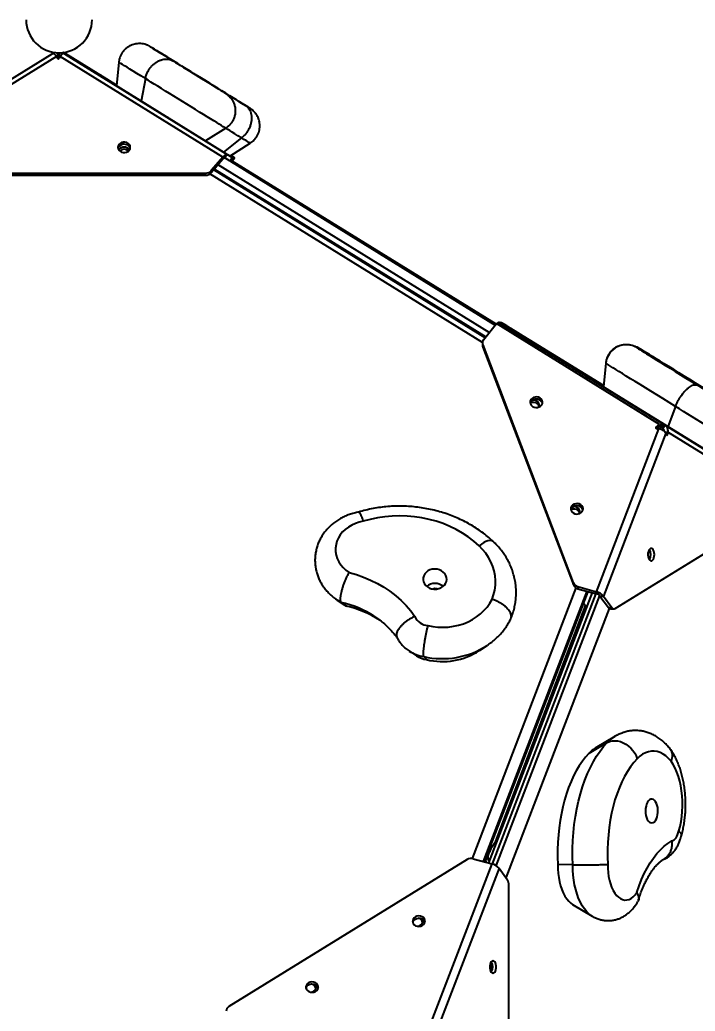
# Model space of a CAD drawing. Header units: millimetres. Extents: x -4720 to 4364, y -4819 to 4363.
# Drawn here: x 220 to 711, y 142 to 865 of the extents above; entities that cross this region are included whole.
import ezdxf

# ---------------------------------------------------------------- set-up
doc = ezdxf.new("R2010")
doc.units = ezdxf.units.MM
for name, color, linetype in [('DIKOM_ОБЪЕКТ', 7, 'Continuous'), ('DIKOM_РАЗМЕР_ЗОНА', 7, 'Continuous'), ('DIKOM_РАЗМЕР_ОБЪЕКТА', 7, 'Continuous')]:
    doc.layers.add(name, color=color, linetype=linetype)
doc.styles.add('style1', font='arial.ttf', dxfattribs={"width": 0.8})
doc.dimstyles.new('1-50', dxfattribs={"dimtxt": 300, "dimasz": 200, "dimexe": 100, "dimexo": 0, "dimgap": 100, "dimtad": 1, "dimdec": 0, "dimtxsty": 'style1', "dimcen": 0, "dimclrd": 7, "dimclre": 7, "dimadec": 1, "dimazin": 2, "dimtfac": 1, "dimtdec": 0, "dimtmove": 0, "dimatfit": 3, "dimfxl": 0, "dimlwd": 25, "dimlwe": 18, "dimarcsym": 0})

# ---------------------------------------------------------------- blocks, each defined once
blk = doc.blocks.new('*D10')
at = {"layer": 'Defpoints', "color": 0, "transparency": 16777216}
for p in [(-2674.62, 2212.87), (-210.39, 2212.87), (582.24, -1937.13)]:
    blk.add_point(p, dxfattribs=at)
at = {"layer": 'DIKOM_РАЗМЕР_ОБЪЕКТА', "color": 7, "lineweight": 18, "transparency": 16777216}
for p, q in [((-210.39, 2212.87), (-2774.62, 2212.87)), ((582.24, -1937.13), (-2774.62, -1937.13))]:
    blk.add_line(p, q, dxfattribs=at)
at = {"layer": 'DIKOM_РАЗМЕР_ОБЪЕКТА', "color": 7, "lineweight": 25, "transparency": 16777216}
blk.add_line((-2674.62, -1737.13), (-2674.62, 2012.87), dxfattribs=at)
at = {"layer": 'DIKOM_РАЗМЕР_ОБЪЕКТА', "color": 7, "transparency": 16777216}
for points in [[(-2707.95, 2012.87), (-2641.28, 2012.87), (-2674.62, 2212.87)], [(-2707.95, -1737.13), (-2641.28, -1737.13), (-2674.62, -1937.13)]]:
    blk.add_solid(points, dxfattribs=at)
at = {"layer": 'DIKOM_РАЗМЕР_ОБЪЕКТА', "color": 0, "transparency": 16777216, "insert": (-2927.79, 137.87), "char_height": 300, "attachment_point": 5, "rotation": 90, "style": 'style1'}
blk.add_mtext('4150', dxfattribs=at)
blk = doc.blocks.new('*D12')
at = {"layer": 'Defpoints', "color": 0, "transparency": 16777216}
for p in [(-4269.79, 4362.87), (248.26, 4362.87), (248.26, -4087.13)]:
    blk.add_point(p, dxfattribs=at)
at = {"layer": 'DIKOM_РАЗМЕР_ЗОНА', "color": 7, "lineweight": 18, "transparency": 16777216}
for p, q in [((248.26, 4362.87), (-4369.79, 4362.87)), ((248.26, -4087.13), (-4369.79, -4087.13))]:
    blk.add_line(p, q, dxfattribs=at)
at = {"layer": 'DIKOM_РАЗМЕР_ЗОНА', "color": 7, "lineweight": 25, "transparency": 16777216}
blk.add_line((-4269.79, -3887.13), (-4269.79, 4162.87), dxfattribs=at)
at = {"layer": 'DIKOM_РАЗМЕР_ЗОНА', "color": 7, "transparency": 16777216}
for points in [[(-4303.12, 4162.87), (-4236.45, 4162.87), (-4269.79, 4362.87)], [(-4303.12, -3887.13), (-4236.45, -3887.13), (-4269.79, -4087.13)]]:
    blk.add_solid(points, dxfattribs=at)
at = {"layer": 'DIKOM_РАЗМЕР_ЗОНА', "color": 0, "transparency": 16777216, "insert": (-4522.96, 137.87), "char_height": 300, "attachment_point": 5, "rotation": 90, "style": 'style1'}
blk.add_mtext('8450', dxfattribs=at)

msp = doc.modelspace()

# ---------------------------------------------------------------- linework, layer by layer
at = {"layer": 'DIKOM_ОБЪЕКТ'}
for p, q in [((124.56, 766.51), (243.22, 839.79)), ((246.36, 837.84), (127.7, 764.56)), ((243.2, 839.77), (244.86, 840.8)), ((246.18, 838.09), (247.65, 839)), ((246.28, 837.95), (247.86, 838.93)), ((247.03, 836.59), (246.36, 837.84)), ((246.42, 837.73), (248.11, 838.78)), ((248.25, 838.69), (246.49, 837.6)), ((247.65, 839), (246.65, 840.61)), ((246.96, 840.59), (247.85, 839.16)), ((247.3, 838.1), (247.49, 837.84)), ((248.1, 839.56), (247.47, 840.57)), ((247.48, 836.26), (247.49, 837.84)), ((247.49, 837.84), (248.16, 836.59)), ((247.65, 839), (247.76, 838.99)), ((247.75, 839), (248.72, 840.56)), ((247.75, 839), (249.2, 838.1)), ((248.25, 839.8), (247.78, 840.56)), ((249.01, 837.84), (248.33, 836.59)), ((367.48, 764.56), (249.01, 837.84)), ((250.73, 840.69), (252.2, 839.77)), ((263.81, 832.77), (250.97, 840.71)), ((264.31, 832.77), (251.38, 840.76)), ((253.29, 839.77), (251.64, 840.8)), ((252.17, 839.79), (370.64, 766.51)), ((252.85, 839.37), (252.17, 839.79)), ((252.2, 839.77), (252.2, 839.77)), ((253.28, 839.79), (253.95, 839.37)), ((290.1, 817.05), (253.28, 839.79)), ((253.95, 839.37), (253.95, 839.37)), ((247.44, 836.23), (247.48, 836.26)), ((247.48, 836.26), (247.51, 836.21)), ((248.16, 836.37), (248.16, 836.59)), ((264.17, 832.55), (264.31, 832.77)), ((373.84, 764.55), (267.1, 830.74)), ((267.61, 830.74), (267.47, 830.51)), ((267.61, 830.74), (290.08, 816.89)), ((291.77, 833.76), (290.05, 816.51)), ((311.1, 821.74), (308.05, 805.34)), ((369.38, 811.1), (369.39, 811.1)), ((369.48, 811.04), (369.44, 811.06)), ((369.59, 785.61), (354.8, 776.36)), ((381.13, 778.54), (367.96, 768.19)), ((372.6, 765.32), (387.42, 774.68)), ((370.64, 766.51), (369.06, 763.95)), ((374.44, 764.17), (370.64, 766.51)), ((373.2, 765.69), (375.06, 764.55)), ((375.67, 764.17), (373.21, 765.7)), ((367.48, 764.56), (359.03, 754.69)), ((367.48, 762.98), (359.04, 753.11)), ((561.5, 636.71), (363.98, 758.88)), ((367.48, 764.56), (367.48, 762.98)), ((372.86, 761.62), (369.06, 763.95)), ((372.86, 761.62), (374.44, 764.17)), ((373.06, 761.5), (565.89, 642.23)), ((373.07, 761.49), (374.65, 764.05)), ((373.41, 762.04), (373.48, 762)), ((373.48, 762), (375.06, 764.55)), ((566.4, 642.86), (374.29, 761.5)), ((374.3, 761.49), (375.88, 764.05)), ((140.16, 752.94), (354.99, 752.93)), ((140.17, 751.37), (354.99, 751.36)), ((354.99, 751.36), (354.99, 752.93)), ((556.51, 629.59), (358.12, 752.29)), ((359.03, 754.69), (359.04, 753.11)), ((558.49, 632.92), (360.82, 755.19)), ((361.34, 755.8), (559, 633.55)), ((557.33, 631.45), (566.68, 643.22)), ((685.5, 569.74), (566.68, 643.22)), ((567.41, 642.76), (568.31, 644.22)), ((568.31, 644.22), (687.13, 570.74)), ((573.19, 641.23), (568.31, 644.22)), ((570.44, 643.91), (570, 643.19)), ((644.64, 598.1), (570.44, 643.91)), ((574.18, 641.58), (570.44, 643.91)), ((573.75, 640.88), (574.18, 641.58)), ((749.31, 532.48), (575.88, 639.57)), ((576.91, 639.89), (576.48, 639.2)), ((576.91, 639.89), (644.63, 598.01)), ((556.47, 629.06), (556.47, 627.48)), ((556.71, 627.76), (622.69, 454.47)), ((556.71, 627.76), (556.72, 626.18)), ((556.72, 626.18), (622.7, 452.89)), ((646.27, 614.39), (644.55, 597.17)), ((646.33, 614.35), (644.6, 597.14)), ((646.33, 614.35), (646.27, 614.39)), ((697.07, 582.89), (691.56, 568.14)), ((685.56, 568.19), (687.13, 570.74)), ((685.9, 567.98), (687.48, 570.53)), ((687.13, 570.74), (687.48, 570.53)), ((639.54, 447.97), (684.97, 566.54)), ((690.08, 563.39), (644.64, 444.82)), ((682.97, 567.75), (685.5, 569.74)), ((682.97, 566.82), (682.97, 567.75)), ((684.97, 566.54), (683.37, 566.7)), ((683.61, 566.68), (685.51, 568.16)), ((685.51, 568.16), (685.5, 569.74)), ((685.51, 568.22), (685.56, 568.19)), ((685.56, 568.19), (685.9, 567.98)), ((686.96, 567.33), (688.53, 569.88)), ((686.96, 567.33), (687.88, 566.76)), ((687.88, 566.76), (689.46, 569.31)), ((688.53, 569.88), (689.46, 569.31)), ((689.46, 569.31), (762.98, 524.02)), ((689.47, 564.2), (691.4, 564.2)), ((690.65, 562.2), (690.08, 563.39)), ((691.4, 564.2), (691.31, 562.6)), ((764.92, 518.92), (691.4, 564.2)), ((690.46, 562.6), (691.31, 562.6)), ((653.13, 435.68), (760.89, 502.07)), ((549.17, 253.52), (624.71, 450.65)), ((632.6, 448.31), (557.13, 251.37)), ((557.86, 251.17), (633.34, 448.11)), ((557.99, 251.13), (633.46, 448.07)), ((622.7, 452.89), (622.69, 454.47)), ((625.9, 451.74), (639.54, 447.97)), ((625.9, 451.74), (625.91, 450.16)), ((625.91, 450.16), (639.54, 446.39)), ((639.54, 446.39), (639.54, 447.97)), ((450.86, 441.8), (456.39, 438.16)), ((451.33, 441.5), (450.86, 441.8)), ((453.57, 440.18), (451.33, 441.5)), ((636.4, 447.26), (560.92, 250.32)), ((639.05, 446.53), (563.58, 249.59)), ((566.49, 248.32), (641.89, 445.07)), ((642.09, 444.82), (644.64, 444.82)), ((642.09, 444.82), (648.21, 436.39)), ((644.64, 444.82), (650.76, 436.39)), ((453.57, 440.18), (457.42, 437.52)), ((456.39, 438.16), (457.42, 437.52)), ((566.23, 266.16), (631.51, 437.61)), ((648.83, 435.76), (573.64, 239.54)), ((632.1, 436.8), (588.32, 321.81)), ((632.29, 436.54), (630.16, 439.48)), ((648.21, 436.39), (650.76, 436.39)), ((649.76, 435.43), (652.31, 435.43)), ((503.07, 404.79), (508.6, 401.16)), ((554.41, 405.12), (559.91, 408.79)), ((560.12, 408.93), (559.91, 408.79)), ((513.75, 400.69), (515.78, 398.46)), ((652.91, 342.5), (638.69, 333.93)), ((652.82, 342.44), (652.91, 342.5)), ((647.45, 338.1), (634.06, 330.2)), ((588.4, 322.01), (586.53, 319.47)), ((573.33, 282.68), (571.92, 281.11)), ((573.13, 284.28), (573.71, 283.7)), ((545.39, 252.77), (371.96, 145.67)), ((549.87, 253.38), (563.51, 249.61)), ((518.07, 131.04), (563.51, 249.61)), ((568.62, 246.45), (523.18, 127.89)), ((568.62, 246.45), (574.74, 238.03)), ((622.35, 248.93), (611.44, 249.2)), ((575.83, 19.16), (575.82, 233.98)), ((622.09, 220.19), (636.31, 211.63)), ((636.31, 211.63), (636.22, 211.68))]:
    msp.add_line(p, q, dxfattribs=at)
at = {"layer": 'DIKOM_ОБЪЕКТ', "flags": 128}
for points in [[(314.66, 844.98), (314.62, 845.01), (314.62, 845)], [(314.62, 845), (314.63, 844.99), (314.96, 844.78), (315.61, 844.37), (316.57, 843.77), (317.85, 842.98), (319.43, 841.99), (321.3, 840.83), (323.47, 839.49), (325.91, 837.97), (328.61, 836.29), (331.57, 834.46)], [(321.16, 841.01), (319.3, 842.14), (317.75, 843.1), (316.49, 843.87), (315.55, 844.44), (314.93, 844.82), (314.66, 844.98)], [(354.33, 820.54), (350.86, 822.68), (347.44, 824.79), (344.08, 826.86), (340.83, 828.87), (337.7, 830.81), (334.72, 832.65), (331.9, 834.38), (329.29, 836), (326.89, 837.48), (324.72, 838.81), (322.81, 839.99), (321.16, 841.01)], [(267.1, 830.74), (266.8, 830.92), (266.45, 831.14), (266.07, 831.37), (265.66, 831.63), (265.22, 831.9), (264.76, 832.18), (264.29, 832.47), (263.81, 832.77)], [(264.31, 832.77), (264.79, 832.47), (265.27, 832.18), (265.72, 831.9), (266.16, 831.63), (266.58, 831.37), (266.96, 831.14), (267.31, 830.92), (267.61, 830.74)], [(311.1, 821.74), (307.89, 823.73), (304.94, 825.55), (302.27, 827.21), (299.88, 828.7), (297.78, 830), (295.99, 831.12), (294.5, 832.04), (293.33, 832.77), (292.49, 833.3), (291.97, 833.63), (291.77, 833.76), (291.77, 833.76)], [(331.57, 834.46), (333.06, 833.54), (334.79, 832.47), (336.73, 831.26), (338.86, 829.95), (341.14, 828.53), (343.54, 827.05), (346.03, 825.51), (348.56, 823.95), (351.1, 822.38), (353.61, 820.83), (356.05, 819.32), (358.4, 817.87), (360.6, 816.51), (362.64, 815.25), (364.48, 814.12), (366.08, 813.13), (367.44, 812.29), (368.53, 811.62), (369.33, 811.13)], [(280.78, 822.2), (281.87, 821.53), (282.91, 820.89), (283.81, 820.33), (284.5, 819.9), (284.93, 819.64), (285.06, 819.56), (284.88, 819.68), (284.4, 819.97), (283.67, 820.43), (282.74, 821), (281.68, 821.65), (280.59, 822.33), (279.56, 822.97), (278.66, 823.53), (277.96, 823.95), (277.53, 824.22), (277.41, 824.29), (277.59, 824.18), (278.06, 823.88), (278.8, 823.43), (279.73, 822.85), (280.78, 822.2)], [(284.59, 820.33), (283.69, 820.88), (282.66, 821.52), (281.57, 822.19), (280.51, 822.85), (279.58, 823.42), (278.84, 823.88), (278.35, 824.18), (278.16, 824.29), (278.28, 824.22), (278.7, 823.96), (279.39, 823.53), (280.28, 822.98), (281.32, 822.34), (282.41, 821.66), (283.46, 821.01), (284.4, 820.43), (285.14, 819.98), (285.62, 819.68), (285.81, 819.56), (285.69, 819.64), (285.27, 819.9), (284.59, 820.33)], [(354.34, 820.46), (355.8, 819.56), (357.19, 818.7), (358.45, 817.92), (359.53, 817.26), (360.38, 816.74), (360.96, 816.38), (361.26, 816.19), (361.26, 816.2), (360.96, 816.38), (360.37, 816.75), (359.53, 817.27), (358.45, 817.94), (357.19, 818.72), (355.8, 819.58), (354.33, 820.49), (352.85, 821.41), (351.41, 822.29), (350.08, 823.12), (348.9, 823.84), (347.94, 824.44), (347.22, 824.88), (346.77, 825.15), (346.62, 825.24), (346.77, 825.15), (347.22, 824.87), (347.94, 824.42), (348.91, 823.82), (350.08, 823.1), (351.41, 822.27), (352.85, 821.38), (354.34, 820.46)], [(369.59, 785.61), (368.85, 786.06), (367.81, 786.7), (366.48, 787.52), (364.87, 788.51), (363.01, 789.66), (360.9, 790.96), (358.56, 792.39), (356.03, 793.96), (353.33, 795.63), (350.47, 797.39), (347.49, 799.23), (344.42, 801.13), (341.28, 803.06), (338.11, 805.02), (334.94, 806.98), (331.8, 808.93), (328.71, 810.83), (325.71, 812.69), (322.83, 814.47), (320.1, 816.16), (317.53, 817.75), (315.16, 819.22), (313.01, 820.55), (311.1, 821.74)], [(387.03, 800.28), (386.52, 800.6), (385.7, 801.11), (384.59, 801.8), (383.19, 802.67), (381.53, 803.7), (379.6, 804.9), (377.44, 806.24), (375.06, 807.71), (372.49, 809.3), (369.74, 811.01), (366.84, 812.8), (363.82, 814.66), (360.71, 816.59), (357.54, 818.55), (354.33, 820.54)], [(369.33, 811.13), (369.05, 811.31), (369.1, 811.29), (369.25, 811.2)], [(369.25, 811.2), (369.48, 811.06), (370.19, 810.63), (371.23, 810), (372.58, 809.16), (374.25, 808.14), (376.23, 806.92), (378.51, 805.52), (381.07, 803.94), (383.91, 802.2)], [(383.91, 802.2), (384.85, 801.61), (385.66, 801.12), (386.32, 800.71), (386.81, 800.41), (387.07, 800.25)], [(328.62, 792.54), (329.71, 791.87), (330.75, 791.22), (331.65, 790.67), (332.34, 790.24), (332.77, 789.98), (332.9, 789.9), (332.72, 790.01), (332.24, 790.31), (331.51, 790.76), (330.58, 791.34), (329.52, 791.99), (328.43, 792.66), (327.4, 793.31), (326.49, 793.86), (325.8, 794.29), (325.37, 794.55), (325.24, 794.63), (325.43, 794.52), (325.9, 794.22), (326.64, 793.77), (327.57, 793.19), (328.62, 792.54)], [(387.07, 800.25), (387.14, 800.21), (387.28, 800.12), (387.25, 800.15), (387.03, 800.28)], [(381.13, 778.54), (378.53, 780.14), (376.22, 781.56), (374.22, 782.79), (372.54, 783.82), (371.19, 784.65), (370.18, 785.27), (369.51, 785.68), (369.51, 785.68)], [(297.48, 775.13), (296.25, 775.44), (294.97, 775.44), (293.74, 775.14), (292.66, 774.55), (291.82, 773.73), (291.29, 772.74), (291.1, 771.66), (291.28, 770.58), (291.81, 769.59), (292.64, 768.76), (293.72, 768.17), (294.95, 767.86), (296.23, 767.86), (297.46, 768.17), (298.54, 768.75), (299.38, 769.58), (299.91, 770.57), (300.1, 771.64), (299.92, 772.72), (299.39, 773.71), (298.56, 774.54), (297.48, 775.13)], [(387.42, 774.68), (387.39, 774.69), (387.09, 774.87), (386.48, 775.24), (385.57, 775.81), (384.36, 776.55), (382.87, 777.47), (381.13, 778.54)], [(292.95, 771.1), (292.03, 770.34), (291.64, 769.83)], [(367.48, 764.56), (367.96, 765.1), (368.44, 765.56), (368.9, 765.95), (369.34, 766.26), (369.73, 766.46), (370.09, 766.58), (370.39, 766.59), (370.64, 766.51)], [(367.48, 762.98), (367.73, 763.25), (367.96, 763.48), (368.19, 763.68), (368.41, 763.83), (368.61, 763.93), (368.79, 763.99), (368.94, 764), (369.06, 763.95)], [(374.44, 764.17), (374.57, 764.1), (374.64, 764.05), (374.65, 764.05), (374.6, 764.08), (374.49, 764.14), (374.33, 764.25), (374.11, 764.38), (373.84, 764.55)], [(375.06, 764.55), (375.33, 764.38), (375.55, 764.25), (375.71, 764.14), (375.82, 764.08), (375.87, 764.05), (375.86, 764.05), (375.8, 764.1), (375.67, 764.17)], [(575.88, 639.57), (575.43, 639.85), (575, 640.11), (574.6, 640.36), (574.24, 640.58), (573.91, 640.79), (573.62, 640.96), (573.38, 641.11), (573.19, 641.23)], [(574.18, 641.58), (574.37, 641.47), (574.6, 641.32), (574.89, 641.15), (575.22, 640.94), (575.59, 640.71), (576, 640.45), (576.44, 640.18), (576.91, 639.89)], [(669.22, 625.57), (669.12, 625.63), (669.13, 625.62)], [(669.13, 625.62), (669.5, 625.38), (670.2, 624.95), (671.21, 624.32), (672.53, 623.49), (674.15, 622.48), (676.07, 621.29), (678.27, 619.93), (680.75, 618.39), (683.5, 616.69), (686.49, 614.83), (689.72, 612.83), (693.17, 610.69), (696.82, 608.43), (700.66, 606.05), (704.67, 603.57), (708.83, 601), (713.11, 598.35)], [(687.78, 614.15), (684.89, 615.93), (682.19, 617.6), (679.69, 619.13), (677.42, 620.53), (675.4, 621.78), (673.63, 622.87), (672.14, 623.79), (670.93, 624.53), (670.02, 625.08), (669.42, 625.45), (669.22, 625.57)], [(670.8, 625.13), (671.05, 624.97), (671.61, 624.62), (672.46, 624.09), (673.61, 623.38), (675.02, 622.51), (676.67, 621.48), (678.55, 620.32), (680.62, 619.03), (682.86, 617.65), (685.22, 616.19), (687.69, 614.66), (690.21, 613.11), (692.75, 611.54), (695.27, 609.98), (697.74, 608.45)], [(672.85, 623.88), (671.88, 624.47), (671.22, 624.88), (670.85, 625.1), (670.8, 625.13), (670.8, 625.13)], [(729.53, 588.92), (724.97, 591.74), (720.46, 594.52), (716.03, 597.26), (711.7, 599.93), (707.48, 602.53), (703.41, 605.05), (699.5, 607.46), (695.77, 609.76), (692.24, 611.94), (688.91, 613.99), (685.82, 615.9), (682.98, 617.65), (680.39, 619.24), (678.07, 620.67), (676.03, 621.92), (674.29, 622.99), (672.85, 623.88)], [(697.07, 582.89), (692.39, 585.78), (687.84, 588.6), (683.44, 591.32), (679.22, 593.93), (675.18, 596.43), (671.36, 598.8), (667.75, 601.03), (664.38, 603.12), (661.27, 605.05), (658.42, 606.82), (655.84, 608.42), (653.56, 609.84), (651.57, 611.08), (649.88, 612.12), (648.51, 612.98), (647.46, 613.63), (646.73, 614.09), (646.33, 614.35)], [(730.69, 587.61), (728.73, 588.83), (726.53, 590.19), (724.12, 591.68), (721.51, 593.3), (718.74, 595.01), (715.82, 596.82), (712.79, 598.7), (709.66, 600.63), (706.48, 602.59), (703.27, 604.58), (700.06, 606.57), (696.87, 608.53), (693.74, 610.46), (690.7, 612.34), (687.78, 614.15)], [(632.7, 604.45), (633.01, 604.26), (633.01, 604.26), (632.71, 604.45), (632.12, 604.81), (631.3, 605.32), (630.31, 605.93), (629.24, 606.6), (628.16, 607.27), (627.16, 607.88), (626.34, 608.39), (625.75, 608.76), (625.43, 608.95), (625.43, 608.95), (625.73, 608.76), (626.32, 608.4), (627.14, 607.89), (628.13, 607.28), (629.21, 606.61), (630.28, 605.94), (631.28, 605.33), (632.1, 604.82), (632.7, 604.45)], [(628.89, 607.77), (628.03, 608.31), (627.38, 608.71), (627.01, 608.93), (626.95, 608.97), (627.19, 608.82), (627.72, 608.49), (628.5, 608.01), (629.46, 607.41), (630.53, 606.75), (631.61, 606.08), (632.63, 605.45), (633.5, 604.92), (634.14, 604.52), (634.51, 604.3), (634.58, 604.26), (634.34, 604.41), (633.8, 604.74), (633.03, 605.22), (632.06, 605.82), (631, 606.48), (629.91, 607.15), (628.89, 607.77)], [(697.74, 608.45), (701.7, 606.01), (705.84, 603.45), (710.14, 600.8), (714.59, 598.05), (719.15, 595.23), (723.82, 592.35), (728.56, 589.42), (733.36, 586.46), (738.19, 583.47), (743.04, 580.48), (747.87, 577.49)], [(711.76, 599.28), (710.81, 599.87), (709.64, 600.59), (708.32, 601.41), (706.88, 602.3), (705.4, 603.22), (703.93, 604.12), (702.53, 604.99), (701.27, 605.77), (700.18, 606.44), (699.32, 606.97), (698.72, 607.34), (698.4, 607.53), (698.39, 607.54), (698.67, 607.36), (699.24, 607.01), (700.08, 606.49), (701.14, 605.83), (702.39, 605.05), (703.78, 604.2), (705.25, 603.29), (706.73, 602.37), (708.17, 601.48), (709.51, 600.66)], [(709.51, 600.66), (710.69, 599.93), (711.67, 599.32)], [(596.63, 582.23), (597.84, 582.6), (598.88, 583.23), (599.66, 584.1), (600.13, 585.11), (600.24, 586.2), (599.99, 587.26), (599.4, 588.23), (598.51, 589.01), (597.4, 589.55), (596.15, 589.8), (594.87, 589.74), (593.66, 589.37), (592.62, 588.73), (591.84, 587.87), (591.37, 586.86), (591.26, 585.77), (591.51, 584.7), (592.1, 583.74), (592.99, 582.96), (594.11, 582.42), (595.35, 582.17), (596.63, 582.23)], [(591.45, 585.53), (591.57, 585.58), (592.73, 585.91), (593.96, 585.94), (595.14, 585.67), (596.18, 585.1), (596.97, 584.3), (597.45, 583.34), (597.58, 582.47)], [(597.71, 582.54), (597.94, 583.45), (597.87, 584.54), (597.44, 585.56), (596.69, 586.44), (595.67, 587.11), (594.48, 587.5), (593.28, 587.6)], [(744.26, 553.77), (744.14, 553.83), (743.72, 554.09), (743, 554.53), (741.97, 555.16), (740.65, 555.97), (739.06, 556.95), (737.2, 558.1), (735.1, 559.39), (732.78, 560.82), (730.26, 562.38), (727.56, 564.04), (724.71, 565.8), (721.73, 567.64), (718.66, 569.54), (715.53, 571.47), (712.36, 573.43), (709.19, 575.39), (706.05, 577.33), (702.96, 579.24), (699.95, 581.1), (697.07, 582.89)], [(710.43, 556.46), (710.74, 556.27), (710.74, 556.27), (710.44, 556.46), (709.85, 556.82), (709.03, 557.33), (708.04, 557.94), (706.97, 558.61), (705.89, 559.27), (704.89, 559.89), (704.07, 560.4), (703.47, 560.76), (703.16, 560.95), (703.16, 560.95), (703.46, 560.76), (704.05, 560.4), (704.87, 559.89), (705.86, 559.28), (706.93, 558.61), (708.01, 557.95), (709.01, 557.33), (709.83, 556.83), (710.43, 556.46)], [(626.2, 504.57), (627.41, 504.93), (628.45, 505.57), (629.24, 506.43), (629.7, 507.45), (629.82, 508.53), (629.57, 509.6), (628.97, 510.56), (628.08, 511.35), (626.97, 511.88), (625.72, 512.13), (624.44, 512.07), (623.23, 511.71), (622.2, 511.07), (621.41, 510.21), (620.94, 509.19), (620.83, 508.11), (621.08, 507.04), (621.68, 506.07), (622.57, 505.29), (623.68, 504.76), (624.93, 504.51), (626.2, 504.57)], [(621.03, 507.86), (621.13, 507.91), (622.3, 508.25), (623.52, 508.28), (624.71, 508), (625.75, 507.44), (626.54, 506.64), (627.02, 505.68), (627.15, 504.81)], [(627.28, 504.88), (627.51, 505.78), (627.43, 506.87), (627.01, 507.9), (626.25, 508.78), (625.24, 509.44), (624.05, 509.84), (622.85, 509.93)], [(469.67, 499.23), (466.77, 498.62), (463.98, 497.71), (461.33, 496.52), (458.88, 495.07), (456.65, 493.37), (454.69, 491.46), (453.01, 489.36), (451.64, 487.1), (450.61, 484.71), (449.92, 482.24), (449.59, 479.71), (449.63, 477.17), (450.03, 474.65), (450.79, 472.2), (451.89, 469.83), (453.33, 467.61), (455.07, 465.54), (457.09, 463.68), (459.37, 462.03)], [(554.05, 481.46), (550.27, 484.76), (546.22, 487.83), (541.94, 490.66), (537.43, 493.22), (532.73, 495.51), (527.85, 497.52), (522.82, 499.24), (517.66, 500.65), (512.4, 501.76), (507.06, 502.56), (501.67, 503.03), (496.25, 503.19), (490.83, 503.03), (485.44, 502.55), (480.1, 501.76), (474.83, 500.65), (469.67, 499.23)], [(564.32, 484.54), (563.91, 484.84), (562.99, 485.17), (561.85, 485.23), (560.53, 485), (559.05, 484.49), (557.45, 483.72), (555.77, 482.7), (554.05, 481.46)], [(563.53, 442.41), (564.68, 445.76), (565.48, 449.18), (565.93, 452.64), (566, 456.13), (565.72, 459.61), (565.07, 463.05), (564.06, 466.43), (562.71, 469.71), (561.01, 472.89), (559, 475.92), (556.67, 478.79), (554.05, 481.46)], [(679.62, 479.43), (678.94, 479.4), (678.3, 479), (677.74, 478.28), (677.31, 477.29), (677.05, 476.11), (676.97, 474.84), (677.09, 473.58), (677.38, 472.43), (677.84, 471.48), (678.42, 470.82), (679.07, 470.49), (679.75, 470.53), (680.39, 470.92), (680.95, 471.64), (681.38, 472.63), (681.64, 473.81), (681.72, 475.08), (681.6, 476.35), (681.31, 477.5), (680.85, 478.44), (680.27, 479.11), (679.62, 479.43)], [(676.98, 474.65), (677.13, 473.99), (677.25, 472.87)], [(513.75, 459.52), (513.35, 458.07), (513.3, 456.59), (513.6, 455.12), (514.24, 453.74), (515.19, 452.5), (516.42, 451.45), (517.87, 450.63), (519.49, 450.07), (521.21, 449.8), (522.95, 449.84), (524.65, 450.17), (526.24, 450.78), (527.65, 451.66), (528.83, 452.76), (529.72, 454.03), (530.29, 455.44), (530.52, 456.91), (530.4, 458.39), (529.93, 459.82), (529.12, 461.14), (528.03, 462.29), (526.68, 463.23), (525.14, 463.93), (523.46, 464.34), (521.72, 464.46), (519.99, 464.27), (518.33, 463.8), (516.82, 463.05), (515.52, 462.06), (514.48, 460.86), (513.75, 459.52)], [(459.37, 462.03), (464.76, 460.48), (470.01, 458.62), (475.11, 456.46), (480.01, 454.01), (484.71, 451.27), (489.18, 448.27), (493.39, 445.02), (497.34, 441.53), (500.99, 437.82), (504.34, 433.9), (507.36, 429.8)], [(516.68, 423.23), (520.37, 422.52), (524.12, 422.11), (527.9, 422.01), (531.67, 422.22), (535.41, 422.74), (539.06, 423.55), (542.61, 424.66), (546.02, 426.06), (549.26, 427.73), (552.29, 429.65), (555.1, 431.81), (557.64, 434.19), (559.91, 436.77), (561.88, 439.52), (563.53, 442.41)], [(647.45, 338.1), (649.08, 338.85), (650.89, 339.3), (652.83, 339.43), (654.86, 339.25), (656.92, 338.74), (658.98, 337.94), (660.97, 336.85), (662.85, 335.51), (664.58, 333.94), (666.11, 332.19), (667.4, 330.29), (668.43, 328.29), (669.17, 326.25)], [(622.35, 248.93), (622.16, 254.87), (622.17, 260.82), (622.38, 266.75), (622.8, 272.64), (623.42, 278.47), (624.24, 284.21), (625.25, 289.84), (626.45, 295.34), (627.83, 300.67), (629.4, 305.82), (631.14, 310.77), (633.04, 315.5), (635.11, 319.98), (637.32, 324.19), (639.67, 328.13), (642.15, 331.77), (644.75, 335.1), (647.45, 338.1)], [(634.06, 330.2), (631.6, 327.48), (629.25, 324.45), (627, 321.15), (624.87, 317.57), (622.86, 313.73), (621, 309.66), (619.28, 305.37), (617.7, 300.87), (616.29, 296.18), (615.04, 291.34), (613.96, 286.34), (613.06, 281.23), (612.33, 276.01), (611.78, 270.72), (611.42, 265.37), (611.24, 259.98), (611.25, 254.59), (611.44, 249.2)], [(669.17, 326.25), (666.71, 323.5), (664.35, 320.44), (662.11, 317.07), (659.99, 313.41), (658.02, 309.49), (656.19, 305.32), (654.52, 300.92), (653.02, 296.31), (651.68, 291.51), (650.53, 286.55), (649.56, 281.45), (648.78, 276.23), (648.19, 270.92), (647.8, 265.55), (647.6, 260.14), (647.6, 254.72), (647.8, 249.31)], [(693.88, 324.49), (692.02, 326.55), (690.06, 328.29), (688.03, 329.69), (685.94, 330.74), (683.81, 331.44), (681.66, 331.78), (679.49, 331.75), (677.34, 331.35), (675.22, 330.6), (673.14, 329.49), (671.12, 328.04), (669.17, 326.25)], [(699.51, 273.63), (700.41, 277.01), (701.13, 280.53), (701.66, 284.17), (702.02, 287.9), (702.18, 291.67), (702.15, 295.45), (701.93, 299.21), (701.52, 302.91), (700.92, 306.52), (700.15, 310), (699.2, 313.33), (698.09, 316.47), (696.83, 319.39), (695.42, 322.07), (693.88, 324.49)], [(677.29, 280.96), (678.11, 280.17), (679, 279.7), (679.92, 279.58), (680.83, 279.81), (681.7, 280.39), (682.49, 281.29), (683.17, 282.47), (683.71, 283.89), (684.08, 285.48), (684.28, 287.18), (684.3, 288.93), (684.13, 290.64), (683.78, 292.26), (683.27, 293.71), (682.61, 294.93), (681.84, 295.88), (680.98, 296.52), (680.08, 296.81), (679.16, 296.75), (678.26, 296.34), (677.43, 295.6), (676.69, 294.56), (676.08, 293.25), (675.62, 291.74), (675.33, 290.09), (675.22, 288.35), (675.29, 286.61), (675.55, 284.94), (675.99, 283.4), (676.57, 282.05), (677.29, 280.96)], [(694.38, 266.43), (695.2, 266.69), (696, 267.17), (696.76, 267.84), (697.46, 268.69), (698.1, 269.72), (698.66, 270.9), (699.14, 272.21), (699.51, 273.63)], [(668.9, 228.87), (670.52, 233.67), (672.3, 238.25), (674.25, 242.59), (676.34, 246.66), (678.58, 250.46), (680.95, 253.95), (683.45, 257.13), (686.05, 259.98), (688.74, 262.49), (691.52, 264.64), (694.38, 266.43)], [(611.44, 249.2), (611.46, 245.98), (611.66, 242.78), (612.05, 239.65), (612.62, 236.61), (613.36, 233.72), (614.27, 230.99), (615.33, 228.48), (616.53, 226.2), (617.86, 224.19), (619.3, 222.48), (620.83, 221.07), (622.09, 220.19)], [(636.22, 211.68), (636.03, 211.8), (634.2, 213.15), (632.44, 214.84), (630.78, 216.85), (629.24, 219.16), (627.81, 221.74), (626.53, 224.57), (625.41, 227.63), (624.44, 230.89), (623.65, 234.31), (623.04, 237.85), (622.62, 241.5), (622.39, 245.2), (622.35, 248.93)], [(647.8, 249.31), (647.81, 246.33), (648, 243.36), (648.38, 240.46), (648.94, 237.67), (649.68, 235.03), (650.59, 232.59), (651.64, 230.37), (652.83, 228.4), (654.14, 226.73), (655.54, 225.37), (657.02, 224.34), (658.55, 223.67), (660.12, 223.35), (661.7, 223.4), (663.26, 223.8), (664.78, 224.57), (666.24, 225.68), (667.62, 227.12), (668.9, 228.87)], [(514.67, 207.48), (514.64, 208.57), (514.24, 209.61), (513.52, 210.51), (512.53, 211.2), (511.36, 211.63), (510.08, 211.75), (508.82, 211.57), (507.67, 211.09), (506.72, 210.35), (506.06, 209.42), (505.73, 208.37), (505.76, 207.28), (506.16, 206.24), (506.88, 205.34), (507.86, 204.65), (509.04, 204.22), (510.32, 204.1), (511.58, 204.28), (512.73, 204.76), (513.67, 205.5), (514.34, 206.43), (514.67, 207.48)], [(505.8, 207.12), (506.06, 207.84), (506.73, 208.78), (507.67, 209.51), (508.83, 209.99), (510.09, 210.17), (511.36, 210.05), (512.54, 209.62), (513.53, 208.93), (514.25, 208.03), (514.61, 207.15)], [(509.18, 204.2), (510.3, 204.41), (511.43, 204.92), (512.35, 205.68), (512.98, 206.63), (513.27, 207.69), (513.2, 208.78), (513.01, 209.34)], [(562.06, 176.44), (561.87, 175.22), (561.87, 173.93), (562.06, 172.7), (562.42, 171.63), (562.93, 170.79), (563.55, 170.25), (564.22, 170.07), (564.89, 170.25), (565.5, 170.78), (566.01, 171.61), (566.38, 172.69), (566.57, 173.92), (566.57, 175.2), (566.38, 176.43), (566.02, 177.51), (565.51, 178.35), (564.89, 178.88), (564.22, 179.07), (563.56, 178.89), (562.94, 178.36), (562.43, 177.52), (562.06, 176.44)], [(436.94, 159.48), (436.91, 160.57), (436.52, 161.61), (435.8, 162.51), (434.81, 163.2), (433.63, 163.62), (432.36, 163.75), (431.09, 163.57), (429.94, 163.09), (429, 162.35), (428.33, 161.42), (428, 160.37), (428.04, 159.28), (428.43, 158.24), (429.15, 157.34), (430.14, 156.65), (431.32, 156.22), (432.59, 156.1), (433.85, 156.28), (435, 156.76), (435.95, 157.49), (436.61, 158.43), (436.94, 159.48)], [(428.07, 159.12), (428.34, 159.84), (429, 160.77), (429.95, 161.51), (431.1, 161.99), (432.36, 162.17), (433.63, 162.05), (434.81, 161.62), (435.8, 160.93), (436.52, 160.03), (436.88, 159.15)], [(431.42, 156.2), (432.57, 156.41), (433.7, 156.92), (434.62, 157.68), (435.25, 158.63), (435.54, 159.69), (435.47, 160.78), (435.29, 161.34)]]:
    msp.add_lwpolyline(points, dxfattribs=at)
at = {"layer": 'DIKOM_ОБЪЕКТ'}
for centre, radius, start, end in [((248.26, 864.56), 24, 180, 270), ((248.26, 864.56), 24, 180, 0), ((248.26, 864.56), 24, 270, 0), ((295.59, 769.3), 4.66, 65.99904, 160.56115), ((296.19, 769.81), 3.96, 15.59383, 70.96207), ((295.6, 765.67), 4.55, 45.85357, 134.24117), ((295.58, 766.97), 4.9, 35.74338, 122.39066), ((379.97, 773.05), 13.46, 238.1081, 239.16148), ((421.98, 840.14), 91.97, 238.17437, 238.77238), ((355.08, 758.26), 5.32, 268.9469, 317.89126), ((355.09, 756.68), 5.32, 268.94676, 317.89141), ((570.01, 642.71), 1.28, 70.2822, 130.13834), ((560.21, 629.07), 3.74, 140.45568, 200.61038), ((560.15, 627.5), 3.67, 180.25747, 200.96658), ((661.25, 612.86), 15, 58.33588, 174.29017), ((595.37, 584), 4.19, 96.74575, 163.68691), ((595.91, 583.8), 4.48, 18.35346, 103.29334), ((684.1, 563.33), 4.94, 21.27573, 51.58249), ((624.94, 506.34), 4.19, 96.74532, 163.67261), ((625.48, 506.14), 4.48, 18.35317, 103.29336), ((676.66, 474.68), 2.55, 10.96627, 76.21056), ((672.39, 474.96), 6.83, 326.23963, 33.76037), ((521.94, 444.28), 9.68, 51.7637, 128.61307), ((521.94, 445.31), 4.89, 70.56027, 109.81686), ((627.01, 456.29), 4.68, 202.85606, 256.31698), ((627.01, 454.71), 4.68, 202.85606, 256.31698), ((637.25, 438.56), 9.68, 40.24542, 76.36685), ((638.4, 441.69), 4.84, 40.24486, 76.36663), ((437.2, 367.12), 74.86, 56.94481, 77.3667), ((437.44, 355.25), 84.66, 58.36108, 76.34803), ((649.91, 437.4), 1.97, 210.88361, 265.8553), ((652.29, 437.18), 1.72, 207.45201, 299.13096), ((517.83, 434.75), 11.57, 205.29102, 264.30761), ((518.1, 427.95), 27.6, 237.19095, 260.93364), ((527.23, 459.44), 60.28, 257.07539, 302.83027), ((527.33, 446.85), 49.75, 256.5717, 302.97395), ((518.32, 416.14), 17.86, 237.01946, 261.8042), ((667.03, 319.4), 27.07, 121.67345, 136.31501), ((650.48, 314.57), 22.67, 121.34329, 136.4139), ((548.33, 247.87), 5.72, 74.38656, 120.96233), ((561.23, 240.2), 9.68, 40.24337, 76.36601), ((568.71, 234.24), 7.12, 357.93024, 32.15823), ((509.27, 206.52), 3.64, 0.33767, 84.6256), ((556.33, 174.56), 6.71, 334.6526, 25.39843), ((557.25, 174.57), 6.85, 326.83917, 33.20225), ((431.54, 158.51), 3.64, 0.60506, 84.47037), ((374.02, 142.09), 4.13, 119.87783, 176.03839)]:
    msp.add_arc(centre, radius, start, end, dxfattribs=at)
for centre, major_axis, ratio, start_param, end_param in [((252.2, 839.77), (0.75, -0.464), 0.000923, 5.757957, 7.852353), ((253.3, 839.77), (0.75, -0.464), 0.001023, 4.710869, 6.805264), ((247.68, 836.99), (0.008, 0.803), 0.934126, 2.103711, 4.198106), ((688.13, 570.13), (0.655, -0.405), 0.001246, 0.909683, 3.004078), ((683.61, 567.35), (0.92, 0.171), 0.688172, 2.21914, 4.313536), ((686.55, 567.58), (0.655, -0.405), 0.001246, 0.909683, 3.004078), ((690.9, 562.85), (-0.068, 0.927), 0.432559, 2.315566, 4.409962)]:
    msp.add_ellipse(centre, major_axis=major_axis, ratio=ratio, start_param=start_param, end_param=end_param, dxfattribs=at)
for points, knots in [([(314.35, 845.17), (314.32, 845.18), (314.25, 845.22), (314.08, 845.32), (313.77, 845.49), (313.34, 845.72), (312.7, 846.02), (311.8, 846.39), (310.49, 846.81), (308.82, 847.15), (306.98, 847.3), (305.13, 847.22), (303.29, 846.91), (301.42, 846.35), (299.59, 845.53), (297.87, 844.45), (296.29, 843.14), (294.86, 841.57), (293.65, 839.78), (292.71, 837.82), (292.1, 835.84), (291.8, 834.46), (291.78, 833.75), (291.78, 833.71)], [0, 0, 0, 0, 0.026901, 0.058771, 0.079529, 0.096493, 0.118628, 0.148458, 0.18902, 0.246881, 0.30681, 0.360686, 0.419305, 0.480113, 0.542302, 0.605341, 0.668905, 0.732784, 0.802635, 0.869634, 0.93394, 0.995836, 1, 1, 1, 1]), ([(246.36, 837.84), (246.08, 838.27), (245.56, 839.06), (244.76, 839.75), (243.94, 840.07), (243.47, 839.89), (243.22, 839.79)], [0, 0, 0, 0, 0.2731854, 0.5000184, 0.730395, 1, 1, 1, 1]), ([(252.17, 839.79), (251.92, 839.89), (251.45, 840.06), (250.61, 839.75), (249.81, 839.06), (249.29, 838.27), (249.01, 837.84)], [0, 0, 0, 0, 0.273183, 0.50001, 0.730403, 1, 1, 1, 1]), ([(246.65, 837.31), (246.7, 837.3), (246.89, 837.26), (247.19, 836.92), (247.38, 836.49), (247.48, 836.26)], [0, 0, 0, 0, 0.140858, 0.532318, 1, 1, 1, 1]), ([(311.1, 821.74), (311.28, 822.52), (311.65, 824.12), (312.62, 826.43), (313.9, 828.63), (315.44, 830.62), (317.23, 832.37), (319.19, 833.81), (321.28, 834.91), (323.43, 835.64), (325.61, 835.97), (327.71, 835.9), (329.72, 835.42), (330.96, 834.84), (331.55, 834.47), (331.57, 834.46)], [0, 0, 0, 0, 0.081917, 0.166209, 0.248126, 0.33242, 0.414321, 0.498595, 0.580541, 0.664859, 0.746924, 0.831359, 0.913502, 0.998011, 1, 1, 1, 1]), ([(369.33, 811.13), (369.34, 811.13), (370.1, 810.66), (371.54, 809.58), (373.34, 807.66), (374.78, 805.49), (375.8, 803.18), (376.43, 800.72), (376.64, 798.22), (376.43, 795.71), (375.8, 793.29), (374.77, 790.98), (373.38, 788.9), (371.66, 787.05), (370.28, 786.09), (369.59, 785.61)], [0, 0, 0, 0, 0.0013699, 0.0879568, 0.1772349, 0.2591297, 0.3433364, 0.4244554, 0.5078754, 0.5886432, 0.6717306, 0.7526258, 0.8358756, 0.9167659, 1, 1, 1, 1]), ([(383.91, 802.2), (383.92, 802.19), (384.45, 801.86), (385.44, 801.07), (386.65, 799.57), (387.58, 797.76), (388.17, 795.74), (388.43, 793.51), (388.34, 791.19), (387.89, 788.8), (387.12, 786.45), (386.02, 784.17), (384.64, 782.06), (383.01, 780.12), (381.76, 779.07), (381.13, 778.54)], [0, 0, 0, 0, 0.001893, 0.084269, 0.169031, 0.251088, 0.335513, 0.417424, 0.501703, 0.583551, 0.667769, 0.749639, 0.833887, 0.915757, 1, 1, 1, 1]), ([(387.37, 774.67), (387.86, 774.99), (388.92, 775.69), (390.35, 777.04), (391.7, 778.67), (392.8, 780.5), (393.64, 782.47), (394.17, 784.45), (394.42, 786.41), (394.41, 788.31), (394.18, 790.12), (393.76, 791.82), (393.17, 793.39), (392.46, 794.8), (391.66, 796.05), (390.81, 797.13), (389.97, 798.03), (389.18, 798.75), (388.51, 799.29), (388.02, 799.64), (387.71, 799.85), (387.57, 799.94), (387.47, 800.01), (387.36, 800.07), (387.25, 800.14), (387.14, 800.21), (387.07, 800.25)], [0, 0, 0, 0, 0.054058, 0.11724, 0.180677, 0.248933, 0.31444, 0.377389, 0.438008, 0.4964, 0.552576, 0.606472, 0.65794, 0.706752, 0.752574, 0.794945, 0.833238, 0.866616, 0.893843, 0.912437, 0.92299, 0.929458, 0.936089, 0.947061, 0.971388, 1, 1, 1, 1]), ([(669.06, 625.67), (669.05, 625.68), (668.97, 625.73), (668.87, 625.78), (668.67, 625.9), (668.37, 626.07), (667.9, 626.32), (667.22, 626.64), (666.1, 627.09), (664.56, 627.55), (662.71, 627.86), (660.84, 627.93), (658.99, 627.77), (657.13, 627.38), (655.27, 626.72), (653.47, 625.81), (651.8, 624.64), (650.28, 623.25), (648.93, 621.62), (647.82, 619.79), (646.98, 617.83), (646.47, 616), (646.34, 614.82), (646.29, 614.32)], [0, 0, 0, 0, 0.011648, 0.055435, 0.078869, 0.096227, 0.111701, 0.134598, 0.166501, 0.222486, 0.281384, 0.337716, 0.39254, 0.450889, 0.511075, 0.572401, 0.634432, 0.696895, 0.759612, 0.827166, 0.891996, 0.95429, 1, 1, 1, 1]), ([(672.69, 623.98), (672.6, 624.03), (672.17, 624.3), (671.56, 624.67), (671.02, 625), (670.75, 625.16), (670.57, 625.27), (670.35, 625.4), (670.04, 625.57), (669.5, 625.86), (668.45, 626.34), (667.4, 626.74), (666.61, 626.9), (666.46, 626.93)], [0, 0, 0, 0, 0.0511202, 0.2476702, 0.4457392, 0.6005863, 0.6719564, 0.6990649, 0.724225, 0.7669142, 0.8303432, 0.9681988, 1, 1, 1, 1]), ([(697.74, 608.45), (697.75, 608.45), (698.09, 608.23), (698.51, 607.93), (698.77, 607.43), (698.81, 607.33)], [0, 0, 0, 0, 0.012798, 0.821519, 1, 1, 1, 1]), ([(697.07, 582.89), (697.36, 583.61), (697.94, 585.07), (699.08, 587.28), (700.38, 589.46), (701.82, 591.52), (703.35, 593.42), (704.93, 595.09), (706.53, 596.51), (708.08, 597.6), (709.56, 598.37), (710.91, 598.76), (712.11, 598.78), (712.79, 598.54), (713.1, 598.36), (713.11, 598.35)], [0, 0, 0, 0, 0.081916, 0.166208, 0.248125, 0.33242, 0.414321, 0.498595, 0.580542, 0.664859, 0.746924, 0.83136, 0.913503, 0.998012, 1, 1, 1, 1]), ([(690.08, 563.39), (689.8, 563.81), (689.3, 564.58), (688.09, 565.53), (686.66, 566.22), (685.56, 566.43), (684.97, 566.54)], [0, 0, 0, 0, 0.273192, 0.500016, 0.730404, 1, 1, 1, 1]), ([(687.88, 566.76), (688.03, 566.63), (688.31, 566.41), (688.58, 565.82), (688.76, 565.3), (688.78, 564.98), (688.79, 564.91)], [0, 0, 0, 0, 0.349418, 0.634127, 0.923168, 1, 1, 1, 1]), ([(689.46, 569.31), (689.8, 569.03), (690.44, 568.53), (691.04, 567.33), (691.43, 565.9), (691.41, 564.8), (691.4, 564.2)], [0, 0, 0, 0, 0.2731968, 0.5000198, 0.7304052, 1, 1, 1, 1]), ([(466.27, 505.96), (466.08, 505.93), (464.72, 505.71), (462.23, 505.07), (458.84, 503.97), (455.58, 502.57), (452.47, 500.91), (449.53, 499), (446.8, 496.84), (444.3, 494.47), (442.04, 491.91), (440.06, 489.16), (438.37, 486.27), (436.98, 483.26), (435.89, 480.16), (435.12, 476.99), (434.67, 473.77), (434.54, 470.54), (434.72, 467.33), (435.22, 464.15), (436.03, 461.03), (437.14, 457.99), (438.53, 455.06), (440.21, 452.25), (442.16, 449.6), (444.36, 447.1), (446.81, 444.8), (449.15, 442.92), (450.74, 441.91), (451.37, 441.51)], [0, 0, 0, 0, 0.006227, 0.046165, 0.086139, 0.126099, 0.166017, 0.205859, 0.245586, 0.28516, 0.324545, 0.36371, 0.402635, 0.441312, 0.479748, 0.517962, 0.555985, 0.593859, 0.631633, 0.669348, 0.707052, 0.7448, 0.782641, 0.82062, 0.858772, 0.897123, 0.935685, 0.97446, 1, 1, 1, 1]), ([(564.32, 484.53), (563.61, 485.19), (561.63, 487), (558.23, 489.79), (554.06, 492.85), (549.68, 495.69), (545.12, 498.3), (540.39, 500.68), (535.51, 502.81), (530.5, 504.68), (525.36, 506.3), (520.13, 507.65), (514.81, 508.73), (509.43, 509.54), (504.01, 510.08), (498.55, 510.33), (493.09, 510.31), (487.63, 510), (482.21, 509.42), (476.83, 508.57), (471.52, 507.43), (468, 506.5), (466.25, 505.97), (466.23, 505.97)], [0, 0, 0, 0, 0.0289056, 0.0795945, 0.1303343, 0.1811556, 0.2320481, 0.2830029, 0.3340109, 0.3850639, 0.4361542, 0.4872755, 0.5384227, 0.589591, 0.6407765, 0.6919767, 0.7431886, 0.79441, 0.845638, 0.8968703, 0.9481043, 0.9993362, 1, 1, 1, 1]), ([(466.27, 505.96), (466.28, 505.97), (466.38, 506.06), (466.68, 505.85), (467.16, 505.3), (467.73, 504.31), (468.34, 502.97), (468.99, 501.29), (469.44, 499.96), (469.66, 499.25), (469.67, 499.23)], [0, 0, 0, 0, 0.0120887, 0.1735483, 0.3396793, 0.5013716, 0.6677329, 0.8295788, 0.9960816, 1, 1, 1, 1]), ([(577.27, 428.47), (577.53, 429.11), (578.29, 430.99), (579.3, 434.18), (580.21, 438.03), (580.8, 441.92), (581.08, 445.83), (581.03, 449.74), (580.67, 453.64), (580, 457.49), (579.02, 461.3), (577.74, 465.02), (576.15, 468.66), (574.28, 472.18), (572.13, 475.57), (569.7, 478.82), (567.11, 481.83), (565.22, 483.66), (564.32, 484.53)], [0, 0, 0, 0, 0.034283, 0.09929, 0.164136, 0.228785, 0.293278, 0.357665, 0.421998, 0.486315, 0.550672, 0.61512, 0.679707, 0.744472, 0.809444, 0.874646, 0.940087, 1, 1, 1, 1]), ([(459.37, 462.03), (459.36, 462.02), (458.96, 461.34), (458.15, 459.88), (457.05, 457.57), (456.04, 455.18), (455.16, 452.82), (454.41, 450.47), (453.8, 448.26), (453.34, 446.18), (453.05, 444.35), (452.92, 442.77), (452.96, 441.53), (453.16, 440.61), (453.43, 440.32), (453.57, 440.18)], [0, 0, 0, 0, 0.00137, 0.087956, 0.177235, 0.259129, 0.343336, 0.424455, 0.507875, 0.588643, 0.671731, 0.752625, 0.835873, 0.916764, 1, 1, 1, 1]), ([(577.23, 428.48), (577.32, 428.68), (577.58, 429.24), (577.6, 430.36), (577.29, 431.78), (576.57, 433.29), (575.49, 434.82), (574.06, 436.36), (572.35, 437.83), (570.37, 439.22), (568.23, 440.46), (565.95, 441.54), (564.37, 442.14), (563.55, 442.41), (563.53, 442.41)], [0, 0, 0, 0, 0.04951, 0.143121, 0.239445, 0.333056, 0.429377, 0.522997, 0.619328, 0.712974, 0.809334, 0.901659, 0.996578, 1, 1, 1, 1]), ([(478.01, 429.85), (478.45, 429.57), (480.09, 428.53), (482.73, 426.53), (485.91, 423.87), (488.86, 421.03), (491.57, 418.04), (493.42, 415.72), (494.34, 414.4), (494.52, 414.14)], [0, 0, 0, 0, 0.064206, 0.241977, 0.420106, 0.598694, 0.777858, 0.957722, 1, 1, 1, 1]), ([(507.36, 429.8), (507.35, 429.8), (506.57, 429.49), (505.02, 428.79), (502.81, 427.55), (500.72, 426.12), (498.85, 424.58), (497.2, 422.95), (495.85, 421.31), (494.82, 419.67), (494.15, 418.11), (493.85, 416.65), (493.89, 415.46), (494.19, 414.84), (494.31, 414.58)], [0, 0, 0, 0, 0.002119, 0.09432, 0.189189, 0.281031, 0.375522, 0.467204, 0.561533, 0.653141, 0.747402, 0.839038, 0.933332, 1, 1, 1, 1]), ([(560.1, 408.95), (560.89, 409.49), (562.8, 410.78), (565.59, 413.09), (568.48, 415.83), (571.11, 418.77), (573.48, 421.88), (575.53, 425.04), (576.64, 427.23), (577.17, 428.27)], [0, 0, 0, 0, 0.1075793, 0.2598098, 0.4116057, 0.5628798, 0.7135593, 0.8635834, 1, 1, 1, 1]), ([(516.68, 423.23), (516.68, 423.21), (516.5, 422.51), (516.13, 421.02), (515.6, 418.67), (515.09, 416.2), (514.63, 413.71), (514.22, 411.26), (513.88, 408.94), (513.63, 406.78), (513.46, 404.88), (513.38, 403.26), (513.41, 402), (513.52, 401.09), (513.67, 400.82), (513.75, 400.69)], [0, 0, 0, 0, 0.0023967, 0.0837697, 0.1674491, 0.2495456, 0.3340187, 0.4160837, 0.5005266, 0.5825803, 0.6670114, 0.7490685, 0.8335069, 0.9155637, 1, 1, 1, 1]), ([(494.29, 414.57), (494.35, 414.44), (494.8, 413.47), (495.86, 411.8), (497.52, 409.6), (499.44, 407.6), (501.33, 405.97), (502.64, 405.11), (503.16, 404.77)], [0, 0, 0, 0, 0.033633, 0.238886, 0.444714, 0.651666, 0.859958, 1, 1, 1, 1]), ([(692.95, 333.73), (692.59, 334.17), (691.45, 335.57), (689.38, 337.72), (686.71, 340.06), (683.9, 342.06), (681.01, 343.71), (678.05, 345.01), (675.05, 345.96), (672.04, 346.57), (669.03, 346.84), (666.05, 346.79), (663.11, 346.43), (660.22, 345.76), (657.41, 344.79), (654.92, 343.67), (653.43, 342.78), (652.79, 342.39)], [0, 0, 0, 0, 0.036884, 0.116587, 0.195091, 0.271408, 0.345331, 0.41695, 0.486543, 0.554492, 0.621215, 0.687146, 0.752693, 0.818175, 0.884034, 0.950701, 1, 1, 1, 1]), ([(692.95, 333.73), (692.96, 333.73), (693.39, 333.3), (693.94, 332.23), (694.54, 330.51), (694.72, 328.62), (694.53, 326.62), (694.15, 325.23), (693.89, 324.51), (693.88, 324.49)], [0, 0, 0, 0, 0.0021984, 0.2037065, 0.3995955, 0.601163, 0.7942902, 0.99284, 1, 1, 1, 1]), ([(701.26, 269.76), (701.38, 270.19), (701.87, 271.87), (702.59, 274.9), (703.35, 278.88), (703.91, 282.92), (704.28, 287.01), (704.46, 291.13), (704.45, 295.25), (704.25, 299.36), (703.86, 303.44), (703.28, 307.47), (702.51, 311.44), (701.55, 315.32), (700.39, 319.1), (699.03, 322.77), (697.46, 326.29), (695.67, 329.65), (694.22, 331.98), (693.36, 333.19), (693.21, 333.39)], [0, 0, 0, 0, 0.020178, 0.080622, 0.140705, 0.200501, 0.260083, 0.319528, 0.378925, 0.438358, 0.49789, 0.557613, 0.617621, 0.678007, 0.738858, 0.800244, 0.862197, 0.924669, 0.987474, 1, 1, 1, 1]), ([(567.71, 268.04), (567.12, 267.31), (565.81, 265.7), (563.99, 262.91), (562.28, 259.93), (561.31, 257.84), (560.87, 256.88)], [0, 0, 0, 0, 0.21984, 0.490507, 0.766248, 1, 1, 1, 1]), ([(688.14, 252.84), (688.32, 252.91), (689.23, 253.24), (690.74, 254.1), (692.66, 255.41), (694.42, 256.97), (696.03, 258.74), (697.49, 260.73), (698.79, 262.94), (699.9, 265.37), (700.74, 267.7), (701.12, 269.24), (701.28, 269.87)], [0, 0, 0, 0, 0.025869, 0.129238, 0.233082, 0.338286, 0.44585, 0.556821, 0.672059, 0.791813, 0.915262, 1, 1, 1, 1]), ([(699.51, 273.63), (699.52, 273.62), (699.92, 273.24), (700.6, 272.49), (701.2, 271.41), (701.43, 270.52), (701.29, 270.05), (701.24, 269.88)], [0, 0, 0, 0, 0.008117, 0.283742, 0.567171, 0.845238, 1, 1, 1, 1]), ([(694.38, 266.43), (694.38, 266.41), (694.46, 265.57), (694.52, 263.89), (694.24, 261.49), (693.61, 259.21), (692.66, 257.16), (691.37, 255.37), (690.02, 254.01), (689, 253.42), (688.59, 253.18)], [0, 0, 0, 0, 0.003392, 0.151018, 0.302915, 0.449967, 0.601261, 0.748052, 0.899086, 1, 1, 1, 1]), ([(560.79, 256.72), (560.58, 256.18), (559.88, 254.39), (559.19, 252.46), (558.79, 251.02), (558.76, 250.92)], [0, 0, 0, 0, 0.283226, 0.952226, 1, 1, 1, 1]), ([(560.86, 256.89), (560.86, 256.88), (560.6, 256.49), (560.46, 255.55), (560.49, 254.12), (560.84, 252.81), (561.29, 252), (561.46, 251.71)], [0, 0, 0, 0, 0.008208, 0.285159, 0.570133, 0.843176, 1, 1, 1, 1]), ([(670.13, 223.24), (670.21, 223.53), (670.68, 225.12), (671.61, 227.9), (672.96, 231.48), (674.4, 234.83), (675.91, 237.93), (677.48, 240.78), (679.09, 243.37), (680.71, 245.68), (682.35, 247.71), (683.96, 249.47), (685.54, 250.95), (687.05, 252.15), (688.07, 252.83), (688.57, 253.11), (688.61, 253.14)], [0, 0, 0, 0, 0.018288, 0.101257, 0.183842, 0.265977, 0.347638, 0.428814, 0.50952, 0.589811, 0.669793, 0.749654, 0.829606, 0.910044, 0.991599, 1, 1, 1, 1]), ([(622.35, 248.93), (622.82, 248.92), (623.79, 248.9), (625.64, 248.89), (627.75, 248.88), (630.06, 248.89), (632.52, 248.92), (635.04, 248.96), (637.58, 249), (640.02, 249.06), (642.35, 249.12), (644.45, 249.19), (646.3, 249.25), (647.33, 249.29), (647.79, 249.31), (647.8, 249.31)], [0, 0, 0, 0, 0.081916, 0.166208, 0.248125, 0.33242, 0.41432, 0.498594, 0.580542, 0.66486, 0.746925, 0.831359, 0.913503, 0.99801, 1, 1, 1, 1]), ([(668.9, 228.87), (668.91, 228.86), (669.26, 228.28), (669.85, 227.11), (670.31, 225.49), (670.33, 224.01), (670.12, 222.97), (669.78, 222.48), (669.7, 222.37)], [0, 0, 0, 0, 0.003717, 0.238697, 0.480986, 0.703232, 0.931759, 1, 1, 1, 1]), ([(636.17, 211.74), (636.29, 211.65), (637.12, 211.1), (638.88, 210.25), (641.41, 209.26), (644.09, 208.62), (646.77, 208.3), (649.43, 208.32), (652.03, 208.65), (654.55, 209.28), (656.98, 210.2), (659.3, 211.38), (661.51, 212.83), (663.6, 214.53), (665.57, 216.49), (667.4, 218.72), (668.78, 220.7), (669.5, 221.97), (669.72, 222.36)], [0, 0, 0, 0, 0.011182, 0.076394, 0.147523, 0.216745, 0.284306, 0.350664, 0.416261, 0.481423, 0.546626, 0.612364, 0.679161, 0.747562, 0.81809, 0.89116, 0.966929, 1, 1, 1, 1])]:
    msp.add_open_spline(points, degree=3, knots=knots, dxfattribs=at)

# ---------------------------------------------------------------- dimensions: what is measured, and where the dimension line sits
at = {"layer": 'DIKOM_РАЗМЕР_ЗОНА'}
dim = msp.add_linear_dim(base=(-4269.79, 4362.87), p1=(248.26, -4087.13), p2=(248.26, 4362.87), angle=90, dimstyle='1-50', dxfattribs=at)
dim.commit()
dim.dimension.update_dxf_attribs({"geometry": '*D12', "text_midpoint": (-4269.79, 137.87), "dimtype": 160})
at = {"layer": 'DIKOM_РАЗМЕР_ОБЪЕКТА'}
dim = msp.add_linear_dim(base=(-2674.62, 2212.87), p1=(582.24, -1937.13), p2=(-210.39, 2212.87), angle=90, dimstyle='1-50', dxfattribs=at)
dim.commit()
dim.dimension.update_dxf_attribs({"geometry": '*D10', "text_midpoint": (-2674.62, 137.87), "dimtype": 160})

doc.saveas('drawing.dxf')
